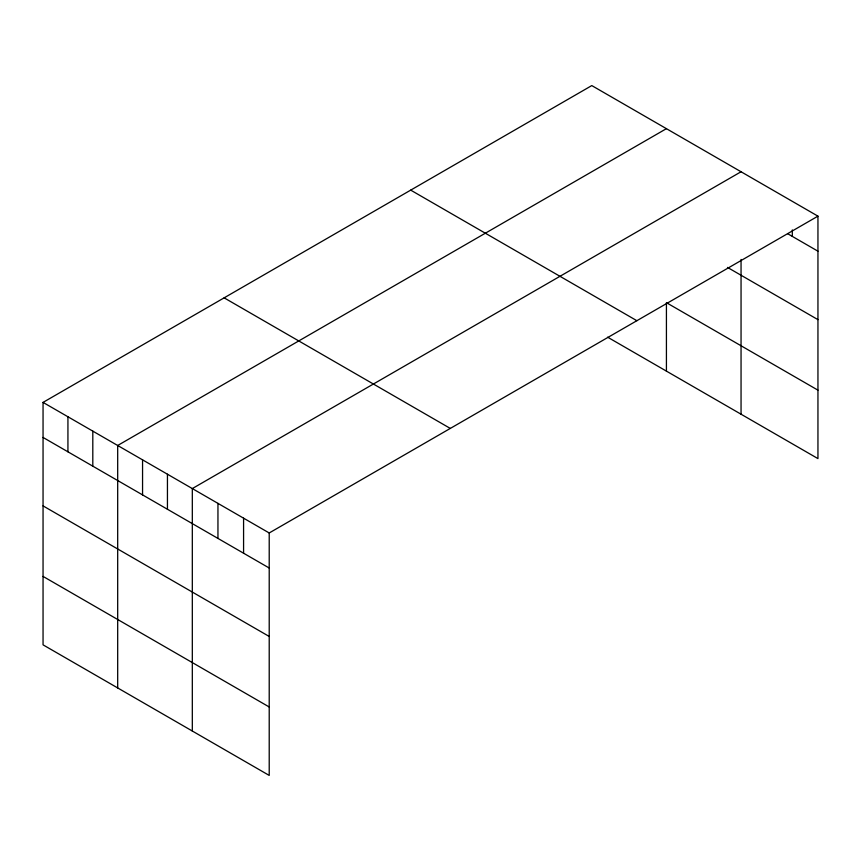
<?xml version="1.0" encoding="UTF-8"?>
<svg xmlns="http://www.w3.org/2000/svg" width="861" height="861" viewBox="0 0 861 861"><rect width="100%" height="100%" fill="white"/><g stroke="black" fill="none" stroke-linecap="round" stroke-linejoin="round"><path stroke-width="1.29" d="M817.95 216.154L269.213 532.97L269.213 775.417L43.05 644.846L43.05 402.399L591.787 85.583L817.95 216.154L817.95 458.601L607.618 337.178M666.425 128.666L117.688 445.481L117.688 687.939M741.052 171.759L192.315 488.574L192.315 731.021M787.654 233.708L817.95 251.197M727.491 267.416L817.95 319.646M817.95 390.162L666.425 302.685L666.425 371.123M410.708 190.13L636.871 320.701M224.129 297.841L450.292 428.423M43.05 402.399L269.213 532.97M43.05 437.442L269.213 568.012M43.05 505.881L269.213 636.462M43.05 576.407L269.213 706.978M792.314 229.909L792.314 236.398M741.052 259.452L741.052 414.216M243.577 518.171L243.577 553.214M217.951 503.373L217.951 538.416M167.443 474.207L167.443 509.26M142.56 459.849L142.56 494.892M92.805 431.124L92.805 466.167M67.933 416.756L67.933 451.81"/></g></svg>
